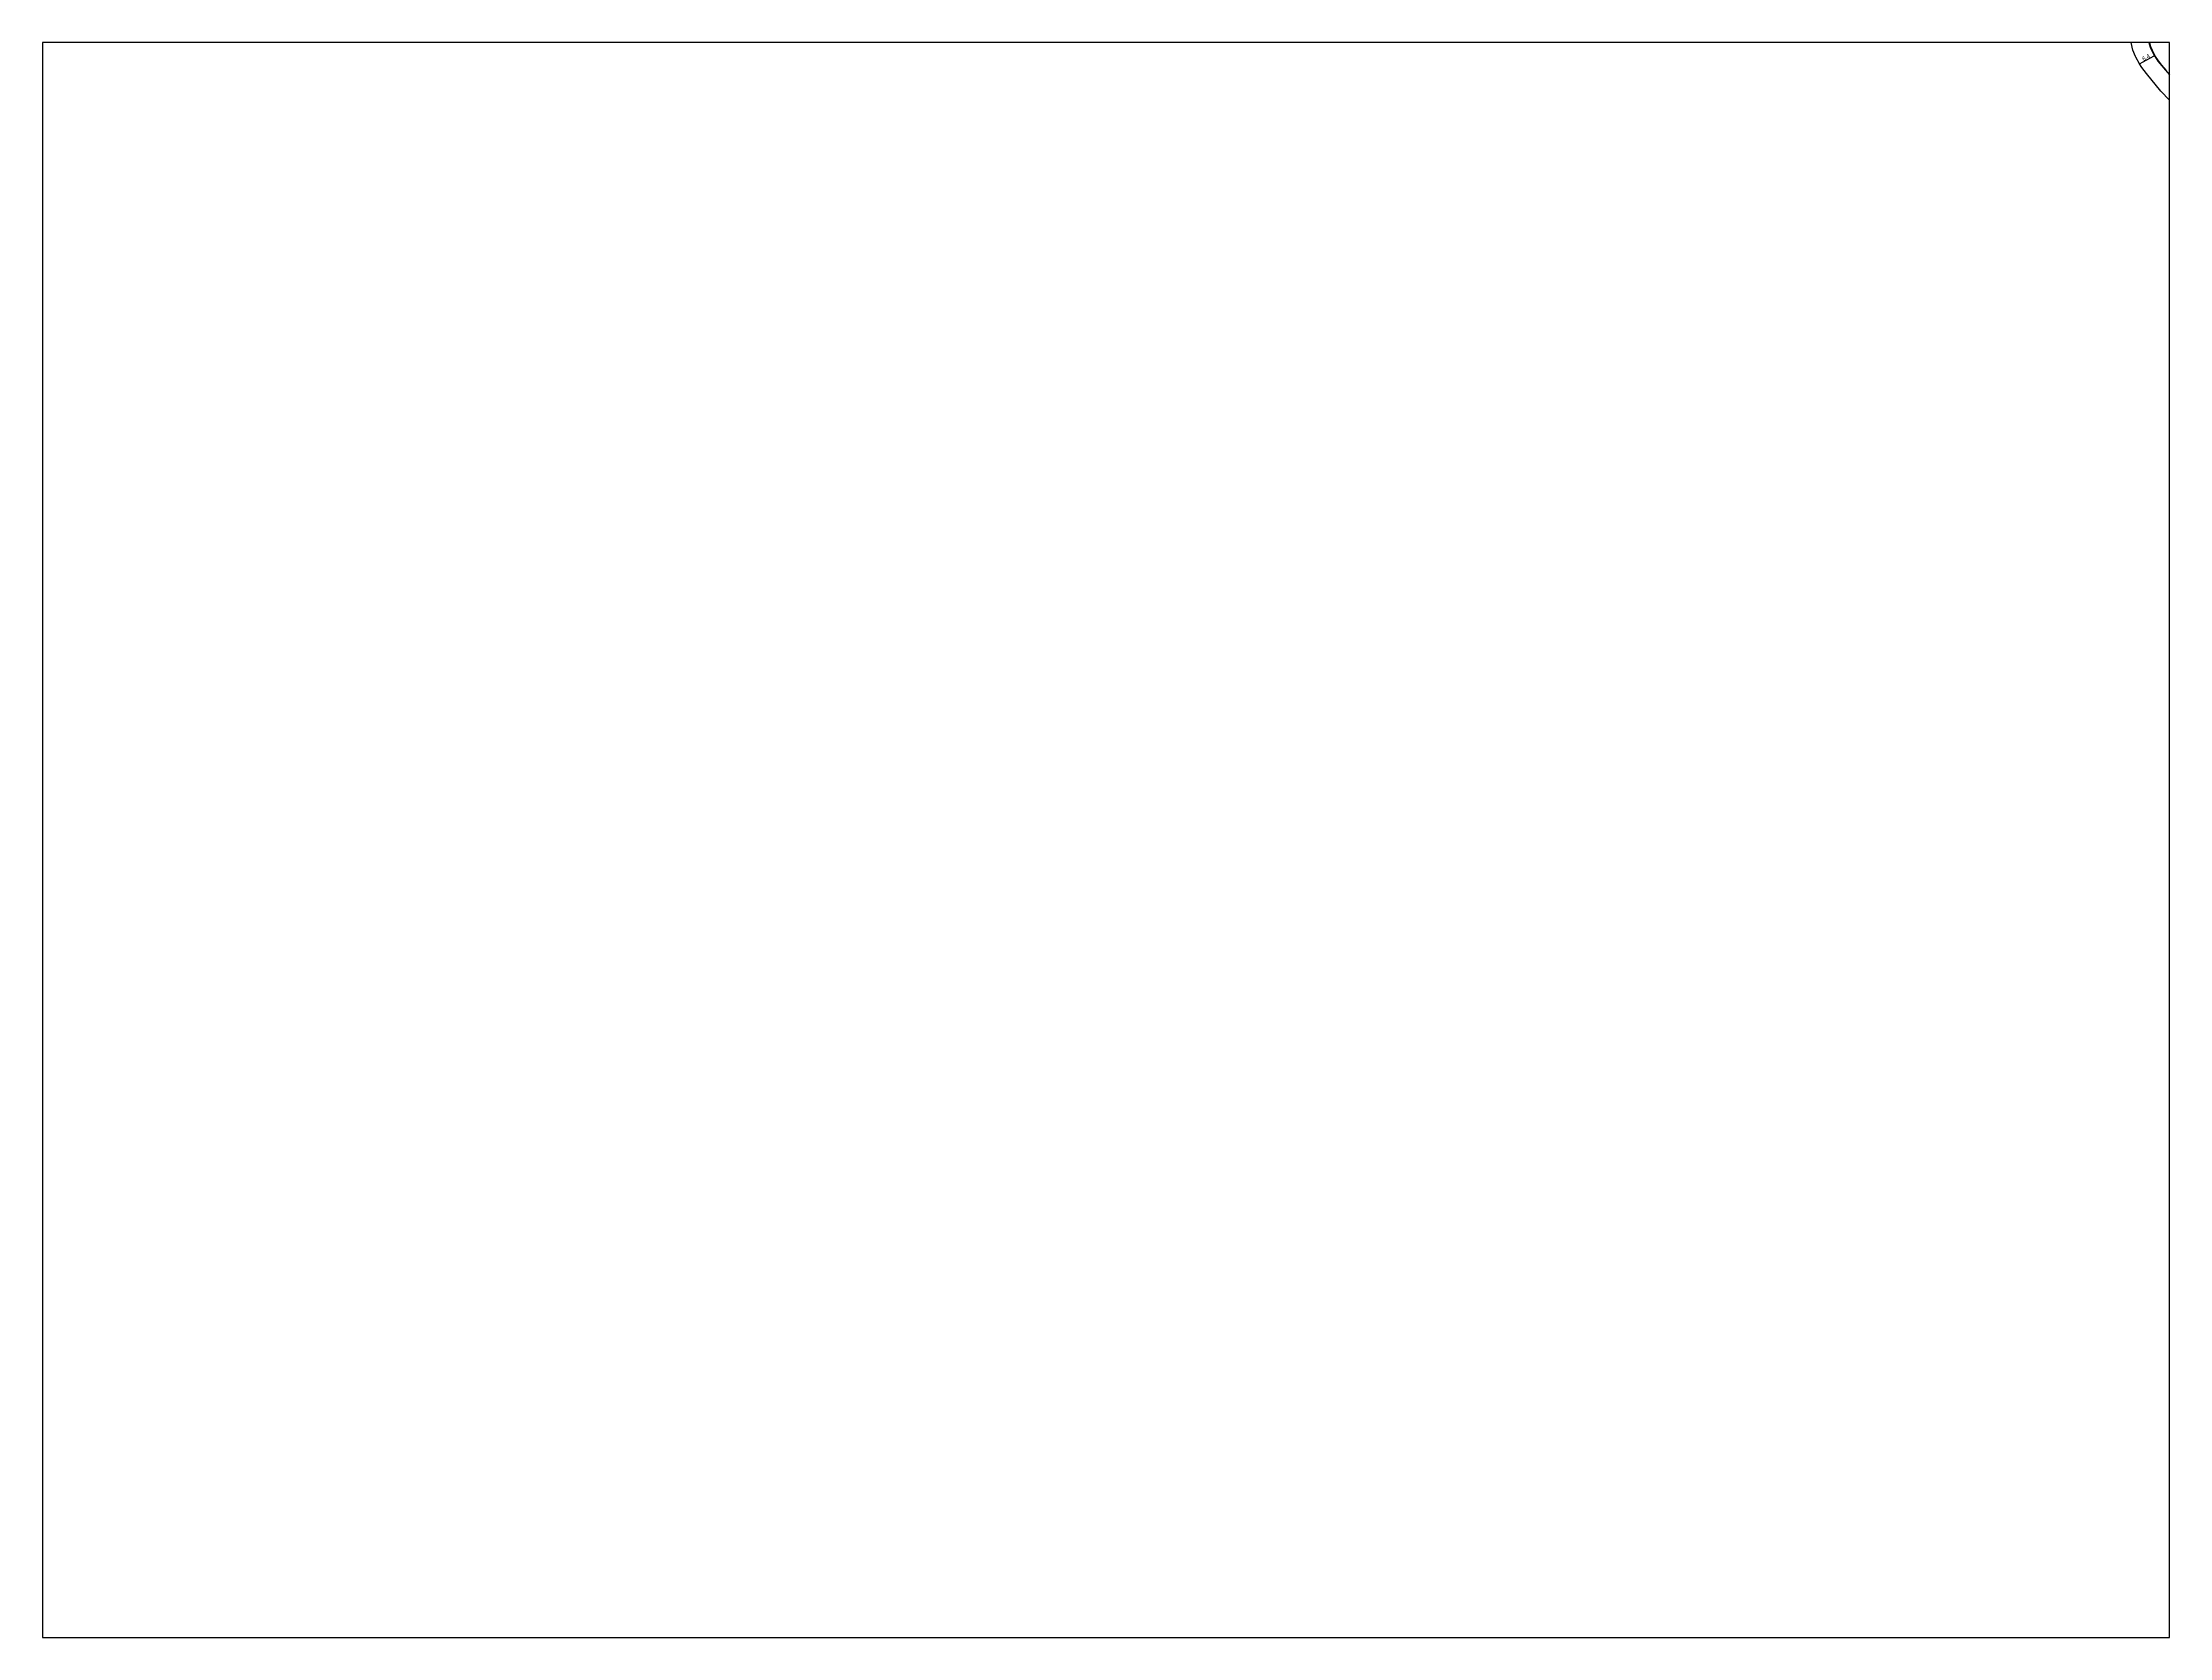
# Model space of a CAD drawing. Header units: metres. Extents: x -24000 to -20000, y -99000 to -96000.
# Drawn here: x -20800 to -20000, y -96600 to -96000 of the extents above; entities that cross this region are included whole.
import ezdxf

# ---------------------------------------------------------------- set-up
doc = ezdxf.new("R2010")
doc.units = ezdxf.units.M
doc.header["$LTSCALE"] = 2.5
for name, color, linetype in [('図郭', 7, 'Continuous'), ('幅員', 7, 'Continuous'), ('歩道・分離帯・安全施設', 7, 'Continuous'), ('道路', 7, 'Continuous')]:
    doc.layers.add(name, color=color, linetype=linetype)
doc.styles.get("Standard").update_dxf_attribs({"font": ''})
doc.styles.get('Standard').set_extended_font_data('@MS PGothic')

msp = doc.modelspace()

# ---------------------------------------------------------------- linework, layer by layer
at = {"layer": '図郭'}
msp.add_lwpolyline([(-20800, -96600), (-20000, -96600), (-20000, -96000), (-20800, -96000)], close=True, dxfattribs=at)
at = {"layer": '幅員'}
msp.add_lwpolyline([(-20011.27, -96008.02), (-20005.7, -96004.95)], dxfattribs=at)
at = {"layer": '歩道・分離帯・安全施設'}
msp.add_lwpolyline([(-20001.18, -96010.44), (-20002.82, -96008.47), (-20004.35, -96006.51), (-20005.22, -96005.2), (-20005.88, -96004.03), (-20006.39, -96003), (-20006.95, -96001.67), (-20007.29, -96000.55), (-20007.41, -96000)], dxfattribs=at)
at = {"layer": '道路'}
for points in [[(-20000, -96021.64), (-20003.28, -96018.35), (-20008.65, -96011.64), (-20010.37, -96009.39), (-20011.27, -96008.02), (-20012.71, -96005.54), (-20012.83, -96005.31), (-20013.75, -96002.87), (-20014.43, -96000)], [(-20007.71, -96000), (-20007.2, -96001.71), (-20006.53, -96003.32), (-20006.04, -96004.33), (-20005.65, -96005.03), (-20004.32, -96007.05), (-20000, -96012.21)]]:
    msp.add_lwpolyline(points, dxfattribs=at)

# ---------------------------------------------------------------- texts
at = {"layer": '幅員'}
msp.add_text('6.4', height=1.6, rotation=29, dxfattribs=at).set_placement((-20009.8, -96007.01))

doc.saveas('drawing.dxf')
